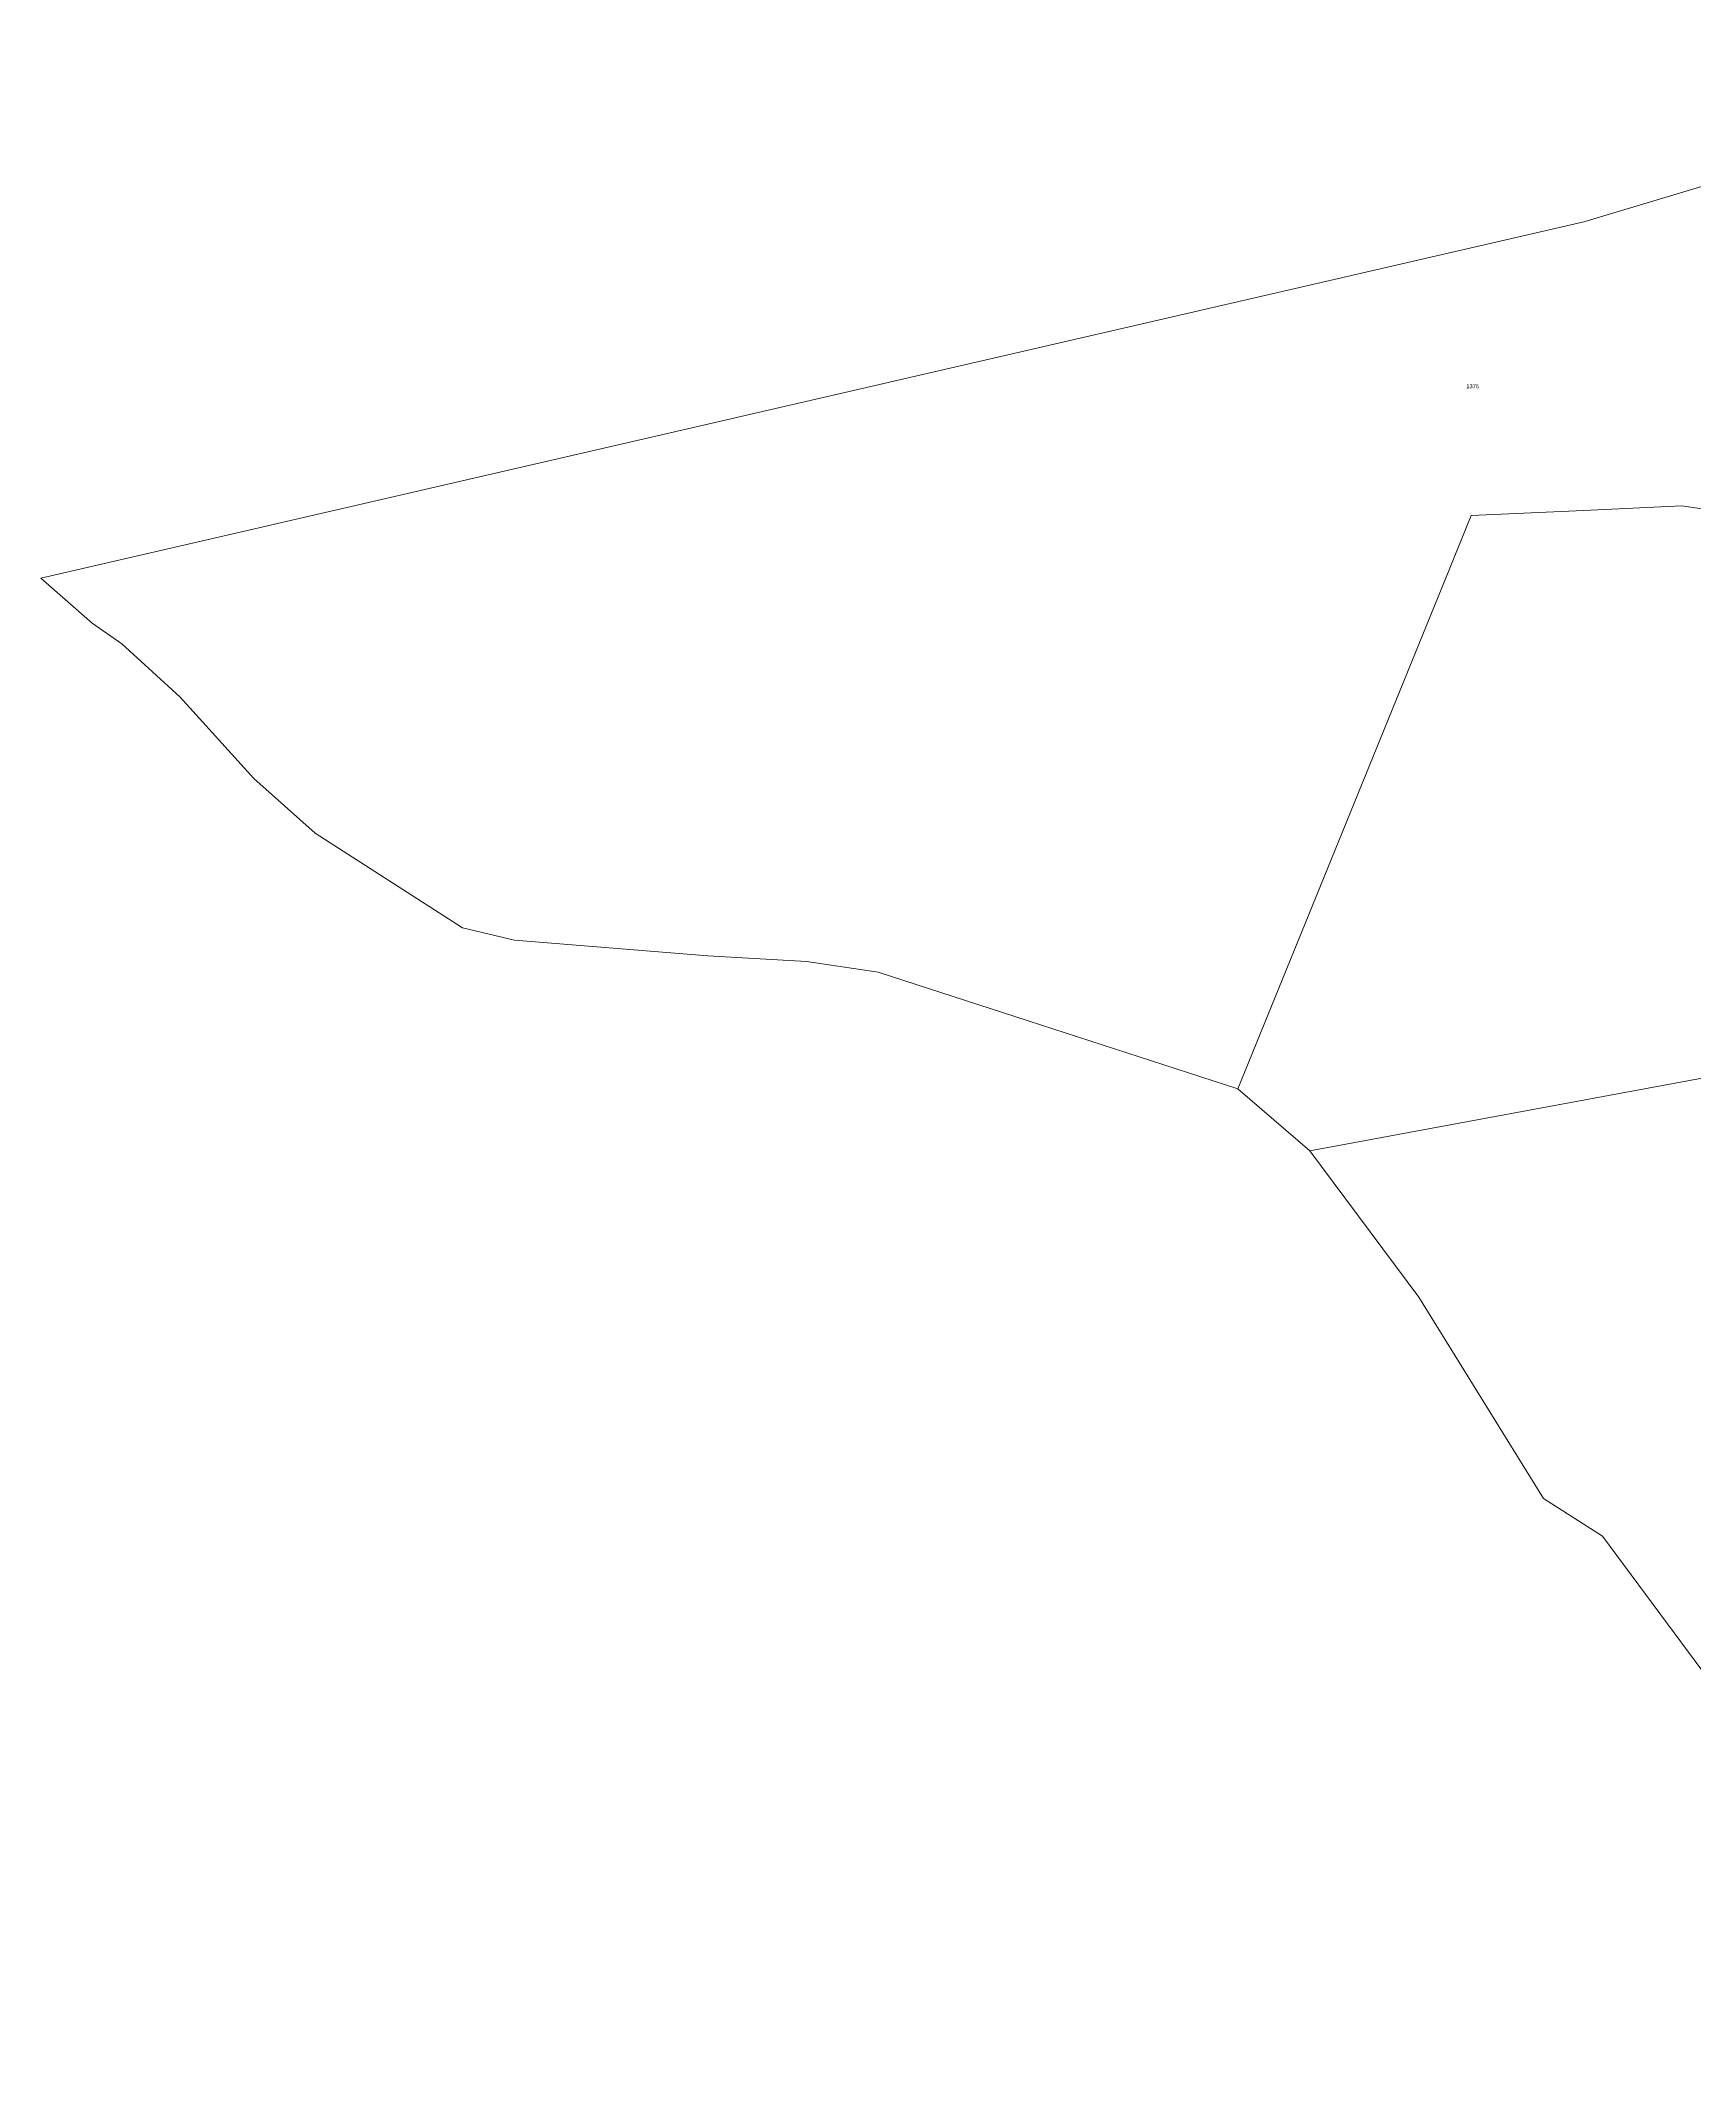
# Model space of a CAD drawing. Header units: metres. Extents: x 295944 to 299769, y 6164542 to 6170961.
# Drawn here: x 295944 to 296680, y 6167397 to 6168302 of the extents above; entities that cross this region are included whole.
import ezdxf

# ---------------------------------------------------------------- set-up
doc = ezdxf.new("R2010")
doc.units = ezdxf.units.M
doc.layers.add('Cadastre Land Parcels_SP_EXT', color=9, linetype='Continuous', lineweight=5)
doc.styles.get("Standard").update_dxf_attribs({"font": 'arial.ttf'})

msp = doc.modelspace()

# ---------------------------------------------------------------- linework, layer by layer
at = {"layer": 'Cadastre Land Parcels_SP_EXT', "linetype": 'Continuous'}
for points in [[(296898.68, 6168301.55), (296630.34, 6168221.05), (295944.28, 6168062.55), (295967.2, 6168042.62), (295980.36, 6168033.35), (295993.98, 6168020.91), (296006.36, 6168009.62), (296039, 6167973.5), (296066.32, 6167949.13), (296131.84, 6167907.08), (296154.95, 6167901.67), (296240.96, 6167894.62), (296284.75, 6167892.09), (296316.66, 6167887.41), (296383.38, 6167865.75), (296476.52, 6167835.5), (296519.83, 6167941.83), (296570.85, 6168067.09), (296580.35, 6168090.41), (296630.33, 6168092.71), (296673.92, 6168094.72), (296685.76, 6168092.93)], [(296685.76, 6168092.93), (296673.92, 6168094.72), (296630.33, 6168092.71), (296580.35, 6168090.41), (296570.85, 6168067.09), (296519.83, 6167941.83), (296476.52, 6167835.5), (296508.63, 6167807.99), (296771.79, 6167856.77)]]:
    msp.add_lwpolyline(points, dxfattribs=at)
msp.add_lwpolyline([(297032.47, 6167408.41), (297031.75, 6167422.32), (297031.03, 6167436.51), (297030.98, 6167437.48), (297028.25, 6167491.79), (297026.6, 6167524.36), (297018.05, 6167694), (297029.72, 6167756.78), (297058.49, 6167813.09), (296942.27, 6167843.39), (296851.66, 6167851.28), (296825.99, 6167853.52), (296777.18, 6167857.77), (296771.79, 6167856.77), (296508.63, 6167807.99), (296557.02, 6167742.95), (296612.54, 6167653.35), (296638.74, 6167636.62), (296683.31, 6167576.53), (296832.33, 6167502.2), (296997.44, 6167415.01), (297027.74, 6167399.01), (297031.69, 6167396.93), (297032.47, 6167408.41)], close=True, dxfattribs=at)

# ---------------------------------------------------------------- texts
at = {"layer": 'Cadastre Land Parcels_SP_EXT'}
msp.add_text('1375', height=1.8, dxfattribs=at).set_placement((296578.17, 6168147.02))

doc.saveas('drawing.dxf')
